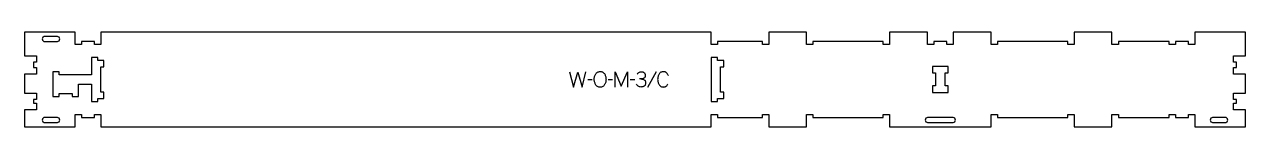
# Model space of a CAD drawing. Extents: x 0 to 2400, y 0 to 186.
import ezdxf

# ---------------------------------------------------------------- set-up
doc = ezdxf.new("R2010")
doc.units = 0
for name, color, linetype in [('1_ANYTOOL_1MMDEEP_LABELS_S', 2, 'CONTINUOUS'), ('3_ANYTOOL_CUTTHROUGH_INSID', 4, 'CONTINUOUS'), ('4_ANYTOOL_CUTTHROUGH_OUTSI', 5, 'CONTINUOUS')]:
    doc.layers.add(name, color=color, linetype=linetype)

msp = doc.modelspace()

# ---------------------------------------------------------------- linework, layer by layer
at = {"layer": '1_ANYTOOL_1MMDEEP_LABELS_S'}
for p, q in [((1241.634821, 107.56366), (1224.449107, 76.792231)), ((1115.591964, 91.920802), (1106.806249, 91.835088)), ((1155.620535, 91.920802), (1146.834821, 91.835088)), ((1199.120535, 91.920802), (1190.334821, 91.835088))]:
    msp.add_line(p, q, dxfattribs=at)
for points in [[(1071.234821, 108.035088), (1078.949107, 78.035088), (1087.391964, 107.135088), (1095.877678, 78.035088), (1103.377678, 108.035088)], [(1160.763392, 78.035088), (1160.763392, 108.035088), (1172.763392, 79.66366), (1184.763392, 107.906517), (1184.763392, 78.035088)]]:
    msp.add_lwpolyline(points, dxfattribs=at)
msp.add_lwpolyline([(1131.663392, 108.377945, -0.064784), (1134.337348, 108.030024, -0.088904), (1136.763392, 106.899374, -0.05419), (1138.685957, 105.207244, -0.051179), (1140.213392, 103.149374, -0.041653), (1141.395592, 100.720601, -0.036749), (1142.184821, 98.135088, -0.024892), (1142.6426, 95.515825, -0.030823), (1142.806249, 92.86366, -0.034269), (1142.62973, 90.291163, -0.031918), (1142.115178, 87.76366, -0.031725), (1141.226991, 85.154263, -0.026303), (1140.041964, 82.66366, -0.058719), (1138.518183, 80.501912, -0.077745), (1136.479464, 78.83866, -0.077243), (1133.992476, 77.859822, -0.055252), (1131.320535, 77.56366, -0.054051), (1128.56661, 77.862239, -0.077615), (1126.000892, 78.860088, -0.078558), (1123.925819, 80.547162, -0.060481), (1122.384821, 82.749374, -0.02629), (1121.19816, 85.288593, -0.031299), (1120.311607, 87.945802, -0.031469), (1119.796568, 90.532618, -0.033416), (1119.620535, 93.16366, -0.032847), (1119.799213, 95.880608, -0.035049), (1120.343749, 98.547588, -0.03503), (1121.259723, 101.124627, -0.032231), (1122.513392, 103.556517, -0.062518), (1124.135281, 105.623611, -0.074052), (1126.247321, 107.172588, -0.072322), (1128.874174, 108.103479, -0.049083)], format="xyb", close=True, dxfattribs=at)
for points in [[(1204.091964, 103.106517, -0.060092), (1205.480181, 105.19265, -0.080583), (1207.381249, 106.802945, -0.079919), (1209.737315, 107.750711, -0.055798), (1212.277678, 108.035088, -0.035013), (1213.833578, 107.926001, -0.047512), (1215.347321, 107.56366, -0.048382), (1216.636746, 106.97762, -0.050886), (1217.784821, 106.149374, -0.060051), (1218.710725, 105.102586, -0.058597), (1219.365178, 103.867231, -0.056917), (1219.761308, 102.356316, -0.03878), (1219.863392, 100.792231, -0.02544), (1219.800377, 99.554514, -0.041152), (1219.574107, 98.33866, -0.042175), (1219.230293, 97.398389, -0.059142), (1218.706249, 96.549374, -0.068767), (1217.415553, 95.316879, -0.072211), (1215.834821, 94.492231, -0.043093), (1214.007709, 94.024638, -0.035742), (1212.127678, 93.849374, -0.002283), (1210.274214, 93.817981, -0.003092), (1208.420535, 93.806517)], [(1265.249107, 100.535088, 0.059291), (1263.712946, 103.464505, 0.066881), (1261.499107, 105.91366, 0.04529), (1260.182121, 106.837537, 0.046757), (1258.718749, 107.504731, 0.04633), (1257.078837, 107.909062, 0.037303), (1255.391964, 108.035088, 0.054828), (1252.886323, 107.759503, 0.073548), (1250.543749, 106.861874, 0.073729), (1248.574427, 105.333641, 0.056205), (1247.056249, 103.342231, 0.033355), (1245.83508, 100.952355, 0.034965), (1244.950892, 98.419017, 0.034911), (1244.420865, 95.75101, 0.031589), (1244.249107, 93.035088, 0.032085), (1244.42361, 90.318459, 0.035383), (1244.961607, 87.65116, 0.035431), (1245.860095, 85.116002, 0.033598), (1247.099107, 82.727945, 0.058628), (1248.661308, 80.72706, 0.073381), (1250.683035, 79.208302, 0.072539), (1253.129008, 78.307248, 0.05208), (1255.734821, 78.035088, 0.033243), (1257.176196, 78.131025, 0.042283), (1258.584821, 78.442231, 0.042766), (1259.827517, 78.94932, 0.044269), (1260.963392, 79.66366, 0.055485), (1262.975187, 81.57856, 0.045948), (1264.563392, 83.86366)], [(1211.206249, 93.806517, -0.052004), (1214.539332, 93.293714, -0.057563), (1217.677678, 92.070802, -0.070633), (1218.952214, 91.146199, -0.079113), (1219.895535, 89.890445, -0.075641), (1220.472323, 88.235587, -0.046128), (1220.634821, 86.477945, -0.033924), (1220.501224, 84.511171, -0.057836), (1220.013392, 82.610088, -0.060832), (1219.254415, 81.181114, -0.072757), (1218.149107, 80.006517, -0.05358), (1216.754515, 79.125435, -0.043301), (1215.213392, 78.527945, -0.042335), (1213.314905, 78.145696, -0.028525), (1211.377678, 78.035088, -0.059964), (1208.666177, 78.361446, -0.089395), (1206.191964, 79.460088, -0.089624), (1204.267796, 81.344535, -0.061164), (1202.977678, 83.735088)]]:
    msp.add_lwpolyline(points, format="xyb", dxfattribs=at)
at = {"layer": '3_ANYTOOL_CUTTHROUGH_INSID'}
for points in [[(64.75, 177), (39.009651, 177, 0.12263), (37.35456, 176.587875, 0.106401), (36.040385, 175.480762, 0.09127), (35.253336, 173.956608, 0.148392), (35.253336, 170.543392, 0.09127), (36.040385, 169.019238, 0.106401), (37.35456, 167.912125, 0.12263), (39.009651, 167.5), (64.75, 167.5, 0.414214), (69.5, 172.25, 0.414214)], [(64.75, 8.5, 0.414214), (69.5, 13.25, 0.414214), (64.75, 18), (39.009651, 18, 0.12263), (37.35456, 17.587875, 0.106401), (36.040385, 16.480762, 0.09127), (35.253336, 14.956608, 0.148392), (35.253336, 11.543392, 0.09127), (36.040385, 10.019238, 0.106401), (37.35456, 8.912125, 0.12263), (39.009651, 8.5)], [(1774.75, 8.5), (1824.75, 8.5, 1), (1824.75, 18), (1774.75, 18, 1)], [(2334.75, 8.5), (2360.490349, 8.5, 0.12263), (2362.14544, 8.912125, 0.106401), (2363.459615, 10.019238, 0.09127), (2364.246664, 11.543392, 0.148392), (2364.246664, 14.956608, 0.09127), (2363.459615, 16.480762, 0.106401), (2362.14544, 17.587875, 0.12263), (2360.490349, 18), (2334.75, 18, 1)]]:
    msp.add_lwpolyline(points, format="xyb", close=True, dxfattribs=at)
for points in [[(55.750029, 59.588509), (68.000029, 59.588509), (68.000029, 65.588509), (93.500029, 65.588509), (93.500029, 59.588509), (106.000029, 59.588509), (106.000029, 83.588509), (131.500029, 83.588509), (131.500029, 49.544255), (144.000029, 49.544255), (144.000029, 55.544255), (149.750029, 55.544254), (156, 55.544253), (156, 68.044253), (150, 68.044253), (150, 117.544253), (156, 117.544253), (156, 130.044253), (149.75, 130.044253), (144.000029, 130.044255), (144.000029, 136.044255), (131.500029, 136.044255), (131.500029, 102.088509), (68.000029, 102.088509), (68.000029, 108.088509), (55.500029, 108.088509), (55.500029, 59.588509)], [(1349.75, 49.544253), (1362, 49.544253), (1362, 55.544253), (1374, 55.544253), (1374, 68.044253), (1368, 68.044253), (1368, 117.544253), (1374, 117.544253), (1374, 130.044253), (1362, 130.044253), (1362, 136.044253), (1349.5, 136.044253), (1349.5, 49.544253)], [(1790.5, 105.544253), (1790.5, 80.044253), (1784.5, 80.044253), (1784.5, 67.544253), (1815, 67.544253), (1815, 80.044253), (1809, 80.044253), (1809, 105.544253), (1815, 105.544253), (1815, 118.044253), (1784.5, 118.044253), (1784.5, 105.544253)]]:
    msp.add_lwpolyline(points, close=True, dxfattribs=at)
at = {"layer": '4_ANYTOOL_CUTTHROUGH_OUTSI'}
msp.add_lwpolyline([(1912, 18), (2050, 18), (2050, 23.75, -0.414214), (2050.25, 24), (2062.25, 24, -0.414214), (2062.5, 23.75), (2062.5, 0), (2137, 0), (2137, 23.75, -0.414214), (2137.25, 24), (2149.25, 24, -0.414214), (2149.5, 23.75), (2149.5, 18), (2249.5, 18), (2249.5, 23.75, -0.414214), (2249.75, 24), (2261.75, 24, -0.414214), (2262, 23.75), (2262, 18), (2287.5, 18), (2287.5, 23.75, -0.414214), (2287.75, 24), (2299.75, 24, -0.414214), (2300, 23.75), (2300, 0), (2399.5, 0), (2399.5, 33.5), (2375.75, 33.5, -0.414214), (2375.5, 33.75), (2375.5, 45.75, -0.414214), (2375.75, 46), (2381.5, 46), (2381.5, 53.589), (2375.75, 53.589, -0.414214), (2375.5, 53.839), (2375.5, 65.839, -0.414214), (2375.75, 66.089), (2399.5, 66.089), (2399.5, 103.5), (2375.75, 103.5, -0.414214), (2375.5, 103.75), (2375.5, 115.75, -0.414214), (2375.75, 116), (2381.5, 116), (2381.5, 126.5), (2375.75, 126.5, -0.414214), (2375.5, 126.75), (2375.5, 138.75, -0.414214), (2375.75, 139), (2399.5, 139), (2399.5, 185.5), (2300, 185.5), (2300, 161.75, -0.414214), (2299.75, 161.5), (2287.75, 161.5, -0.414214), (2287.5, 161.75), (2287.5, 167.5), (2262, 167.5), (2262, 161.75, -0.414214), (2261.75, 161.5), (2249.75, 161.5, -0.414214), (2249.5, 161.75), (2249.5, 167.5), (2149.5, 167.5), (2149.5, 161.75, -0.414214), (2149.25, 161.5), (2137.25, 161.5, -0.414214), (2137, 161.75), (2137, 185.5), (2062.5, 185.5), (2062.5, 161.75, -0.414214), (2062.25, 161.5), (2050.25, 161.5, -0.414214), (2050, 161.75), (2050, 167.5), (1912, 167.5), (1912, 161.75, -0.414214), (1911.75, 161.5), (1899.75, 161.5, -0.414214), (1899.5, 161.75), (1899.5, 185.5), (1825, 185.5), (1825, 161.75, -0.414214), (1824.75, 161.5), (1812.75, 161.5, -0.414214), (1812.5, 161.75), (1812.5, 167.5), (1787, 167.5), (1787, 161.75, -0.414214), (1786.75, 161.5), (1774.75, 161.5, -0.414214), (1774.5, 161.75), (1774.5, 185.5), (1700, 185.5), (1700, 161.75, -0.414214), (1699.75, 161.5), (1687.75, 161.5, -0.414214), (1687.5, 161.75), (1687.5, 167.5), (1549.5, 167.5), (1549.5, 161.75, -0.414214), (1549.25, 161.5), (1537.25, 161.5, -0.414214), (1537, 161.75), (1537, 185.5), (1462.5, 185.5), (1462.5, 161.75, -0.414214), (1462.25, 161.5), (1450.25, 161.5, -0.414214), (1450, 161.75), (1450, 167.5), (1362, 167.5), (1362, 161.75, -0.414214), (1361.75, 161.5), (1349.75, 161.5, -0.414214), (1349.5, 161.75), (1349.5, 185.5), (1049.75, 185.5), (749.75, 185.5), (150, 185.5), (150, 161.75, -0.414214), (149.75, 161.5), (137.75, 161.5, -0.414214), (137.5, 161.75), (137.5, 167.5), (112, 167.5), (112, 161.75, -0.414214), (111.75, 161.5), (99.75, 161.5, -0.414214), (99.5, 161.75), (99.5, 185.5), (0, 185.5), (0, 139), (23.75, 139, -0.414214), (24, 138.75), (24, 126.75, -0.414214), (23.75, 126.5), (18, 126.5), (18, 116), (23.75, 116, -0.414214), (24, 115.75), (24, 103.75, -0.414214), (23.75, 103.5), (0, 103.5), (0, 66.089), (23.75, 66.089, -0.414214), (24, 65.839), (24, 53.839, -0.414214), (23.75, 53.589), (18, 53.589), (18, 46), (23.75, 46, -0.414214), (24, 45.75), (24, 33.75, -0.414214), (23.75, 33.5), (0, 33.5), (0, 0), (99.5, 0), (99.5, 23.75, -0.414214), (99.75, 24), (111.75, 24, -0.414214), (112, 23.75), (112, 18), (137.5, 18), (137.5, 23.75, -0.414214), (137.75, 24), (149.75, 24, -0.414214), (150, 23.75), (150, 0), (449.75, 0), (1049.75, 0), (1349.5, 0), (1349.5, 23.75, -0.414214), (1349.75, 24), (1361.75, 24, -0.414214), (1362, 23.75), (1362, 18), (1450, 18), (1450, 23.75, -0.414214), (1450.25, 24), (1462.25, 24, -0.414214), (1462.5, 23.75), (1462.5, 0), (1537, 0), (1537, 23.75, -0.414214), (1537.25, 24), (1549.25, 24, -0.414214), (1549.5, 23.75), (1549.5, 18), (1649.75, 18), (1687.5, 18), (1687.5, 23.75, -0.414214), (1687.75, 24), (1699.75, 24, -0.414214), (1700, 23.75), (1700, 0), (1899.5, 0), (1899.5, 23.75, -0.414214), (1899.75, 24), (1911.75, 24, -0.414214), (1912, 23.75)], format="xyb", close=True, dxfattribs=at)

doc.saveas('drawing.dxf')
